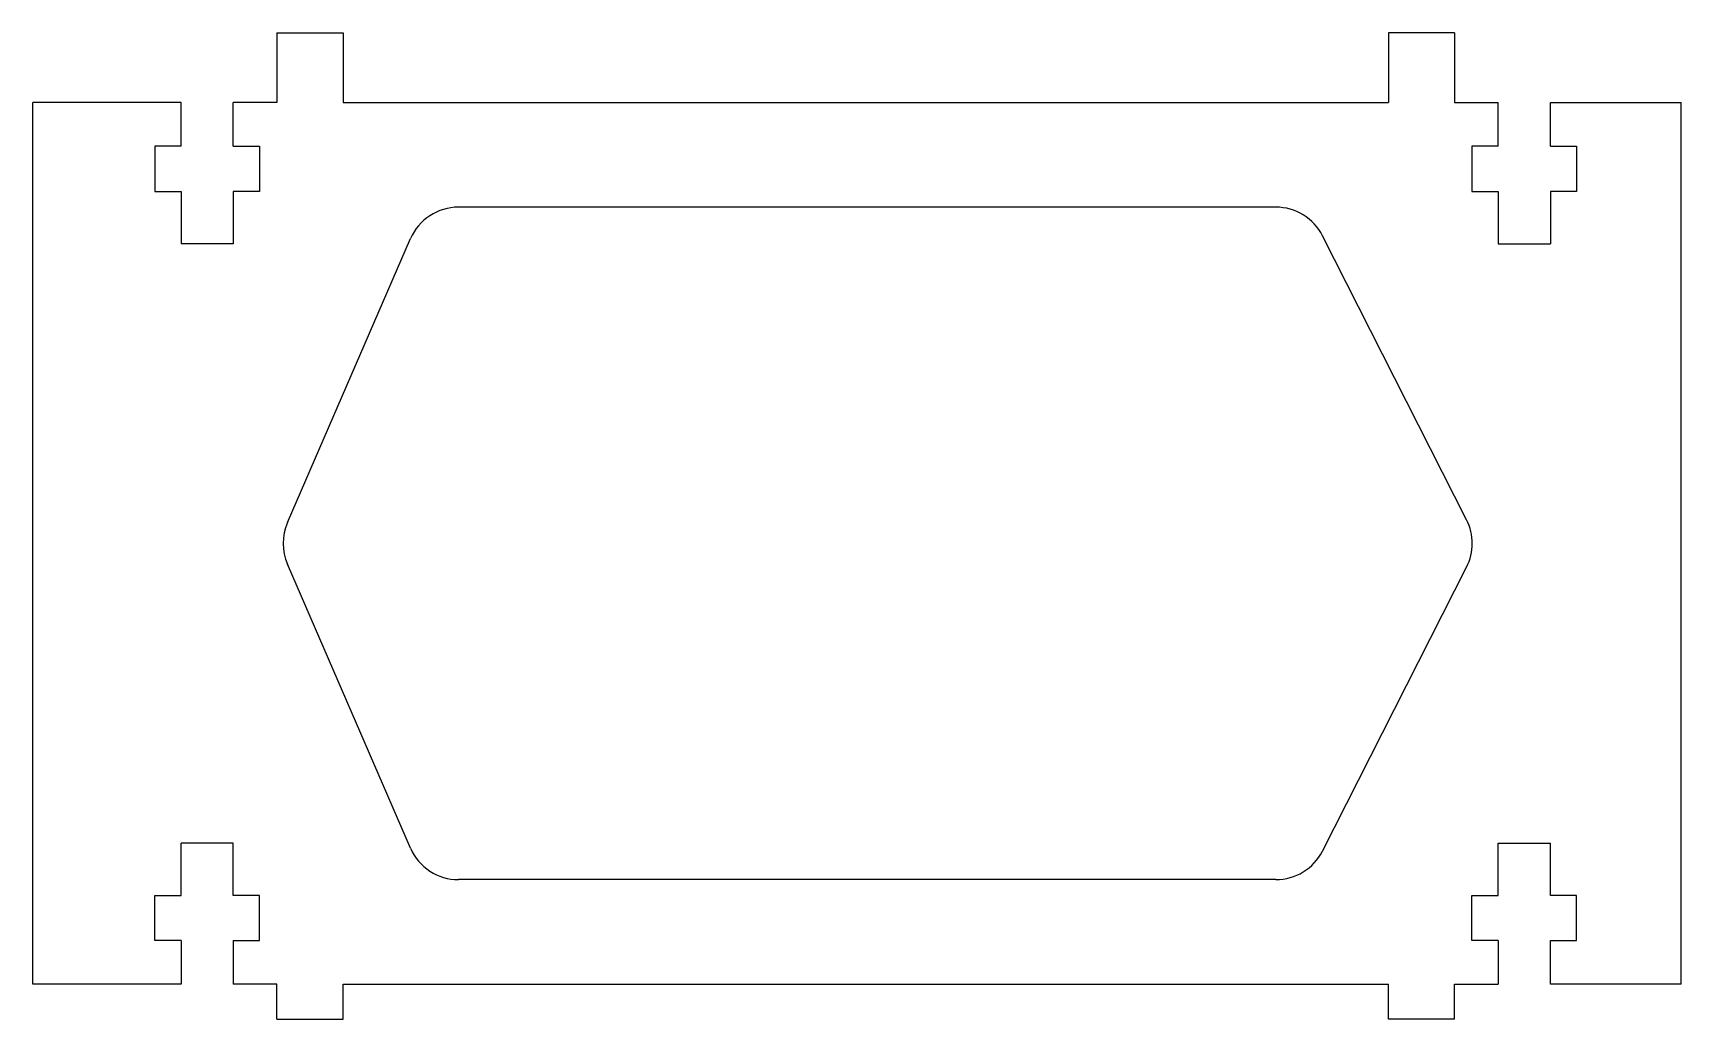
# Model space of a CAD drawing. Header units: millimetres. Extents: x -77.3 to 17.3, y -35.5 to 21.1.
import ezdxf

# ---------------------------------------------------------------- set-up
doc = ezdxf.new("R2010")
doc.units = ezdxf.units.MM

msp = doc.modelspace()

# ---------------------------------------------------------------- linework, layer by layer
at = {"color": 7, "linetype": 'Continuous', "lineweight": 25}
for p, q in [((-63.279, 21.146), (-63.279, 17.146)), ((-63.279, 21.146), (-59.479, 21.146)), ((-59.479, 21.146), (-59.479, 17.146)), ((0.521, 21.146), (0.521, 17.146)), ((4.321, 21.146), (0.521, 21.146)), ((4.321, 21.146), (4.321, 17.146)), ((-77.279, -33.454), (-77.279, 17.146)), ((-68.779, 17.146), (-77.279, 17.146)), ((-68.779, 14.646), (-68.779, 17.146)), ((-65.779, 14.646), (-65.779, 17.146)), ((-63.279, 17.146), (-65.779, 17.146)), ((-59.479, 17.146), (0.521, 17.146)), ((4.321, 17.146), (6.821, 17.146)), ((6.821, 14.646), (6.821, 17.146)), ((9.821, 14.646), (9.821, 17.146)), ((9.821, 17.146), (17.321, 17.146)), ((17.321, -33.454), (17.321, 17.146)), ((-68.779, 14.646), (-70.279, 14.646)), ((-70.279, 14.646), (-70.279, 12.046)), ((-65.779, 14.646), (-64.279, 14.646)), ((-64.279, 14.646), (-64.279, 12.046)), ((6.821, 14.646), (5.321, 14.646)), ((5.321, 14.646), (5.321, 12.046)), ((9.821, 14.646), (11.321, 14.646)), ((11.321, 14.646), (11.321, 12.046)), ((-70.279, 12.046), (-68.779, 12.046)), ((-68.779, 12.046), (-68.779, 9.046)), ((-65.779, 12.046), (-65.779, 9.046)), ((-64.279, 12.046), (-65.779, 12.046)), ((5.321, 12.046), (6.821, 12.046)), ((6.821, 12.046), (6.821, 9.046)), ((9.821, 12.046), (9.821, 9.046)), ((11.321, 12.046), (9.821, 12.046)), ((-5.934, 11.146), (-52.853, 11.146)), ((5.011, -6.797), (-3.259, 9.503)), ((-65.779, 9.046), (-68.779, 9.046)), ((-62.671, -6.961), (-55.605, 9.339)), ((6.821, 9.046), (9.821, 9.046)), ((-55.605, -25.647), (-62.671, -9.347)), ((-3.259, -25.812), (5.011, -9.512)), ((-65.779, -25.354), (-68.779, -25.354)), ((-68.779, -28.354), (-68.779, -25.354)), ((-65.779, -28.354), (-65.779, -25.354)), ((6.821, -25.354), (9.821, -25.354)), ((6.821, -28.354), (6.821, -25.354)), ((9.821, -28.354), (9.821, -25.354)), ((-70.279, -28.354), (-68.779, -28.354)), ((-70.279, -30.954), (-70.279, -28.354)), ((-64.279, -28.354), (-65.779, -28.354)), ((-64.279, -30.954), (-64.279, -28.354)), ((-5.934, -27.454), (-52.853, -27.454)), ((5.321, -28.354), (6.821, -28.354)), ((5.321, -30.954), (5.321, -28.354)), ((11.321, -28.354), (9.821, -28.354)), ((11.321, -30.954), (11.321, -28.354)), ((-68.779, -30.954), (-70.279, -30.954)), ((-68.779, -30.954), (-68.779, -33.454)), ((-65.779, -30.954), (-65.779, -33.454)), ((-65.779, -30.954), (-64.279, -30.954)), ((6.821, -30.954), (5.321, -30.954)), ((6.821, -30.954), (6.821, -33.454)), ((9.821, -33.454), (9.821, -30.954)), ((9.821, -30.954), (11.321, -30.954)), ((-68.779, -33.454), (-77.279, -33.454)), ((-63.279, -33.454), (-65.779, -33.454)), ((-63.279, -35.454), (-63.279, -33.454)), ((-59.479, -33.454), (0.521, -33.454)), ((-59.479, -35.454), (-59.479, -33.454)), ((0.521, -35.454), (0.521, -33.454)), ((4.321, -33.454), (6.821, -33.454)), ((4.321, -35.454), (4.321, -33.454)), ((17.321, -33.454), (9.821, -33.454)), ((-63.279, -35.454), (-59.479, -35.454)), ((4.321, -35.454), (0.521, -35.454))]:
    msp.add_line(p, q, dxfattribs=at)
for centre, start, end in [((-52.853, 8.146), 90, 156.56339), ((-5.934, 8.146), 26.90274, 90), ((-59.919, -8.154), 156.56339, 203.43661), ((2.336, -8.154), 333.09726, 26.90274), ((-52.853, -24.454), 203.43661, 270), ((-5.934, -24.454), 270, 333.09726)]:
    msp.add_arc(centre, 3, start, end, dxfattribs=at)

doc.saveas('drawing.dxf')
